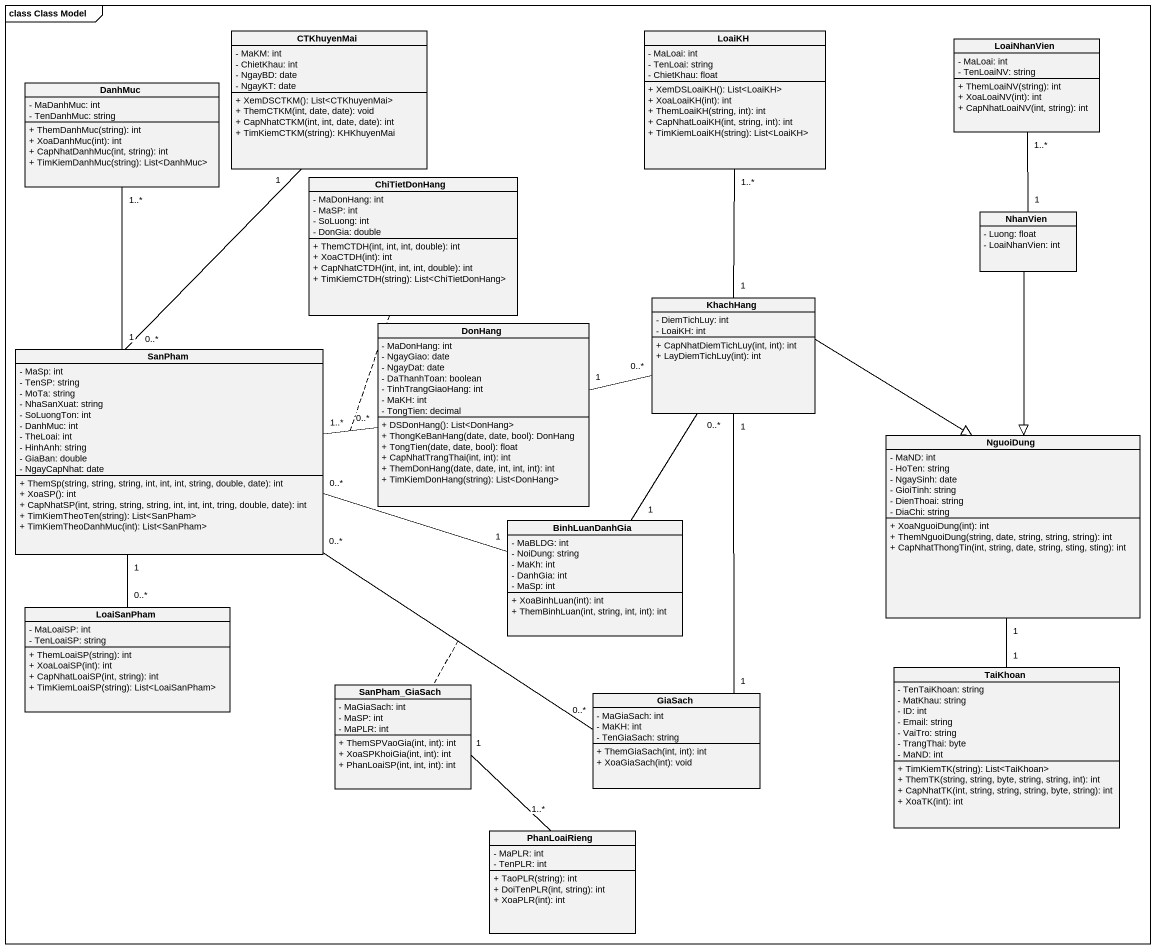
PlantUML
@startuml
mainframe class Class Model
hide circle
hide empty members
skinparam classAttributeIconSize 0
class CTKhuyenMai {
  - MaKM: int
  - ChietKhau: int
  - NgayBD: date
  - NgayKT: date
  + XemDSCTKM(): List<CTKhuyenMai>
  + ThemCTKM(int, date, date): void
  + CapNhatCTKM(int, int, date, date): int
  + TimKiemCTKM(string): KHKhuyenMai
}
class LoaiKH {
  - MaLoai: int
  - TenLoai: string
  - ChietKhau: float
  + XemDSLoaiKH(): List<LoaiKH>
  + XoaLoaiKH(int): int
  + ThemLoaiKH(string, int): int
  + CapNhatLoaiKH(int, string, int): int
  + TimKiemLoaiKH(string): List<LoaiKH>
}
class LoaiNhanVien {
  - MaLoai: int
  - TenLoaiNV: string
  + ThemLoaiNV(string): int
  + XoaLoaiNV(int): int
  + CapNhatLoaiNV(int, string): int
}
class DanhMuc {
  - MaDanhMuc: int
  - TenDanhMuc: string
  + ThemDanhMuc(string): int
  + XoaDanhMuc(int): int
  + CapNhatDanhMuc(int, string): int
  + TimKiemDanhMuc(string): List<DanhMuc>
}
class ChiTietDonHang {
  - MaDonHang: int
  - MaSP: int
  - SoLuong: int
  - DonGia: double
  + ThemCTDH(int, int, int, double): int
  + XoaCTDH(int): int
  + CapNhatCTDH(int, int, int, double): int
  + TimKiemCTDH(string): List<ChiTietDonHang>
}
class NhanVien {
  - Luong: float
  - LoaiNhanVien: int
}
class KhachHang {
  - DiemTichLuy: int
  - LoaiKH: int
  + CapNhatDiemTichLuy(int, int): int
  + LayDiemTichLuy(int): int
}
class SanPham {
  - MaSp: int
  - TenSP: string
  - MoTa: string
  - NhaSanXuat: string
  - SoLuongTon: int
  - DanhMuc: int
  - TheLoai: int
  - HinhAnh: string
  - GiaBan: double
  - NgayCapNhat: date
  + ThemSp(string, string, string, int, int, int, string, double, date): int
  + XoaSP(): int
  + CapNhatSP(int, string, string, string, int, int, int, tring, double, date): int
  + TimKiemTheoTen(string): List<SanPham>
  + TimKiemTheoDanhMuc(int): List<SanPham>
}
class DonHang {
  - MaDonHang: int
  - NgayGiao: date
  - NgayDat: date
  - DaThanhToan: boolean
  - TinhTrangGiaoHang: int
  - MaKH: int
  - TongTien: decimal
  + DSDonHang(): List<DonHang>
  + ThongKeBanHang(date, date, bool): DonHang
  + TongTien(date, date, bool): float
  + CapNhatTrangThai(int, int): int
  + ThemDonHang(date, date, int, int, int): int
  + TimKiemDonHang(string): List<DonHang>
}
class NguoiDung {
  - MaND: int
  - HoTen: string
  - NgaySinh: date
  - GioiTinh: string
  - DienThoai: string
  - DiaChi: string
  + XoaNguoiDung(int): int
  + ThemNguoiDung(string, date, string, string, string): int
  + CapNhatThongTin(int, string, date, string, sting, sting): int
}
class BinhLuanDanhGia {
  - MaBLDG: int
  - NoiDung: string
  - MaKh: int
  - DanhGia: int
  - MaSp: int
  + XoaBinhLuan(int): int
  + ThemBinhLuan(int, string, int, int): int
}
class LoaiSanPham {
  - MaLoaiSP: int
  - TenLoaiSP: string
  + ThemLoaiSP(string): int
  + XoaLoaiSP(int): int
  + CapNhatLoaiSP(int, string): int
  + TimKiemLoaiSP(string): List<LoaiSanPham>
}
class SanPham_GiaSach {
  - MaGiaSach: int
  - MaSP: int
  - MaPLR: int
  + ThemSPVaoGia(int, int): int
  + XoaSPKhoiGia(int, int): int
  + PhanLoaiSP(int, int, int): int
}
class GiaSach {
  - MaGiaSach: int
  - MaKH: int
  - TenGiaSach: string
  + ThemGiaSach(int, int): int
  + XoaGiaSach(int): void
}
class TaiKhoan {
  - TenTaiKhoan: string
  - MatKhau: string
  - ID: int
  - Email: string
  - VaiTro: string
  - TrangThai: byte
  - MaND: int
  + TimKiemTK(string): List<TaiKhoan>
  + ThemTK(string, string, byte, string, string, int): int
  + CapNhatTK(int, string, string, string, byte, string): int
  + XoaTK(int): int
}
class PhanLoaiRieng {
  - MaPLR: int
  - TenPLR: int
  + TaoPLR(string): int
  + DoiTenPLR(int, string): int
  + XoaPLR(int): int
}
CTKhuyenMai "1" -- "0..*" SanPham
LoaiNhanVien "1..*" -- "1" NhanVien
NhanVien --|> NguoiDung
KhachHang "1" -up- "1..*" LoaiKH
KhachHang "0..*" -left- "1" DonHang
KhachHang --|> NguoiDung
SanPham "1" -up- "1..*" DanhMuc
SanPham "1..*" -right- "0..*" DonHang
(SanPham, DonHang) .. ChiTietDonHang
SanPham "0..*" -right- "1" BinhLuanDanhGia
SanPham "1" -- "0..*" LoaiSanPham
SanPham "0..*" -right- "0..*" GiaSach
(SanPham, GiaSach) .. SanPham_GiaSach
NguoiDung "1" -- "1" TaiKhoan
BinhLuanDanhGia "1" -up- "0..*" KhachHang
SanPham_GiaSach "1" -- "1..*" PhanLoaiRieng
GiaSach "1" -up- "1" KhachHang
@enduml
